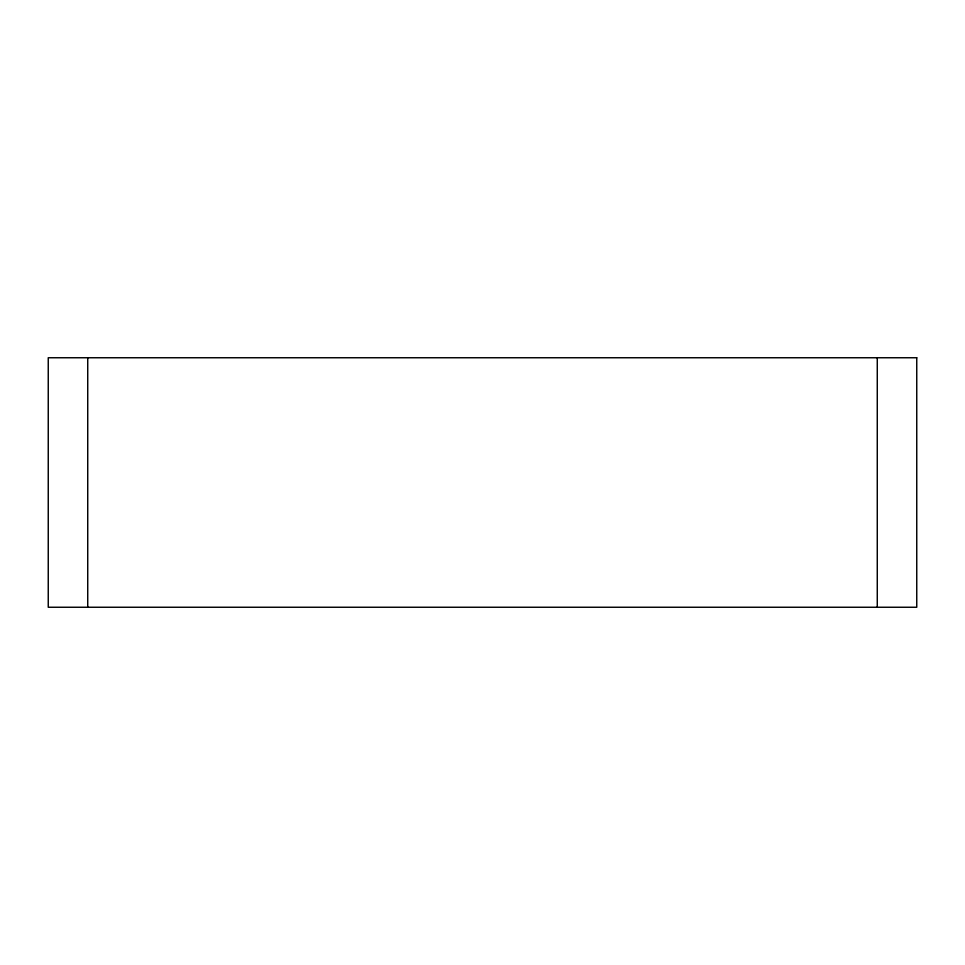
<?xml version="1.0" encoding="UTF-8"?>
<svg xmlns="http://www.w3.org/2000/svg" width="965" height="965" viewBox="0 0 965 965"><rect width="100%" height="100%" fill="white"/><g stroke="black" fill="none" stroke-linecap="round" stroke-linejoin="round"><path stroke-width="1.45" d="M877.269 357.75L877.269 607.25M87.731 357.75L87.731 607.25M916.75 357.75L48.25 357.75L48.25 607.25L916.75 607.25L916.75 357.75"/></g></svg>
